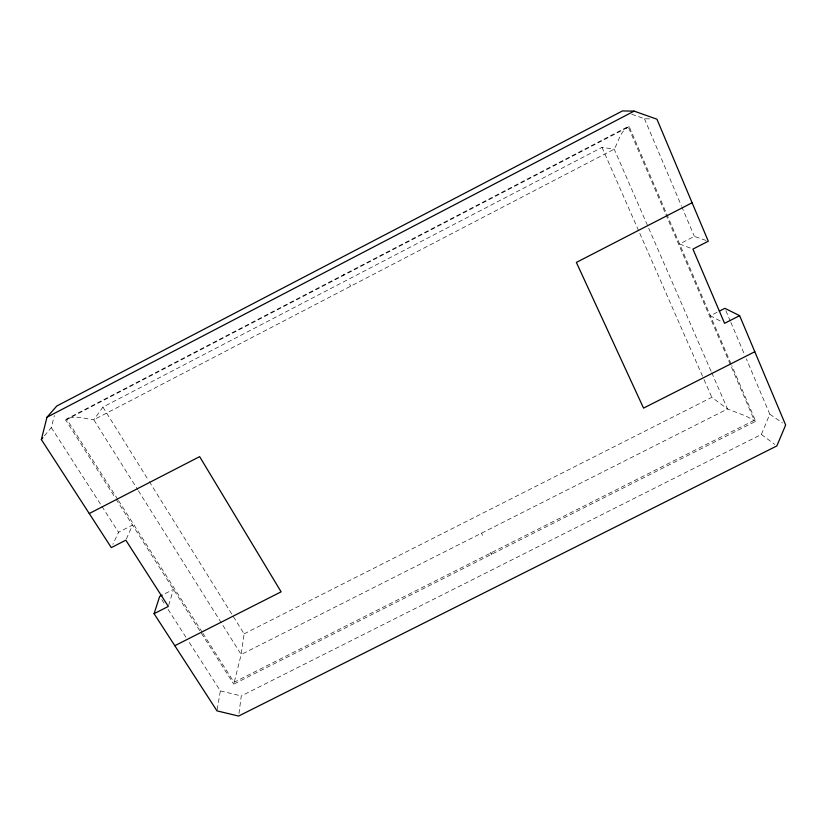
<?xml version="1.0" encoding="UTF-8"?>
<svg xmlns="http://www.w3.org/2000/svg" width="827" height="827" viewBox="0 0 827 827"><rect width="100%" height="100%" fill="white"/><g stroke="black" fill="none" stroke-linecap="round" stroke-linejoin="round"><path stroke-width="0.62" stroke-dasharray="4.13 3.1" d="M238.951 713.546L241.267 695.952L761.357 434.454L769.803 414.203L746.347 358.908M149.294 481.593L244.099 633.864L241.174 654.508L233.752 684.136L755.713 421.305L731.771 365.544M217.201 709.628L220.364 690.876L188.287 640.915M44.42 435.85L51.315 427.559L54.365 415.588M168.687 605.219L173.463 589.372L161.999 595.213M126.345 539.018L132.547 525.062L118.54 532.268L112.865 544.331M711.055 371.189L614.213 149.16L602.004 147.371L102.91 407.091L93.823 419.765C84.995 418.989 73.469 414.213 65.736 420.054L115.325 497.999M65.736 420.054L629.202 126.655L731.264 364.356M705.969 240.409L694.37 236.377L679.577 243.975L691.827 248.669M717.071 312.306L710.372 315.718L722.395 322.158M244.099 633.864L711.82 397.322L727.543 408.983L745.716 415.971L755.713 421.305M631.714 114.209L644.45 118.716L651.945 119.005M629.202 126.655C620.684 129.715 618.524 141.893 614.213 149.16L93.823 419.765L137.685 489.646M220.364 690.876L241.267 695.952M769.803 414.203L782.476 422.876M761.357 434.454L774.765 444.419M51.315 427.559L101.214 505.276M101.907 506.362L118.54 532.268M161.792 599.637L165.276 605.075M168.067 609.416L187.595 639.829M117.806 499.487L66.615 418.969L628.096 126.583L754.286 420.271L234.02 682.296L202.894 633.327M118.499 500.573L202.201 632.241M116.018 499.084L233.752 684.136M138.367 490.731L241.174 654.508L727.543 408.983L711.571 372.367M102.91 407.091L148.612 480.497M349.594 284.126L350.731 286.173M481.51 533.188L482.627 535.389M602.004 147.371L703.529 378.456M704.046 379.634L711.82 397.322M644.45 118.716L681.262 205.468M681.758 206.657L694.37 236.377M725.889 310.673L730.375 321.269M730.882 322.437L744.352 354.204M490.659 552.353L491.445 554.369L490.887 552.922M343.546 274.657L343.618 275.36L343.525 274.76"/><path stroke-width="1.24" d="M154.08 613.686L168.326 606.439L125.828 540.176L111.314 547.619L41.35 439.54L46.984 417.232L56.794 406.005L622.452 110.942L634.144 111.128L656.938 119.202L708.284 241.215L692.933 249.092L724.576 323.326L739.627 315.666L785.65 425.037L776.832 445.949L238.621 716.058L216.994 710.879L154.08 613.686L159.704 596.381L161.999 595.213M41.35 439.54L42.88 437.7M46.984 417.232L634.144 111.128M89.254 513.536L199.627 456.638L281.108 591.832L174.807 645.711M692.106 202.76L576.367 262.428L643.551 408.114L754.803 351.733M719.304 311.169L724.886 308.326L739.627 315.666"/></g></svg>
